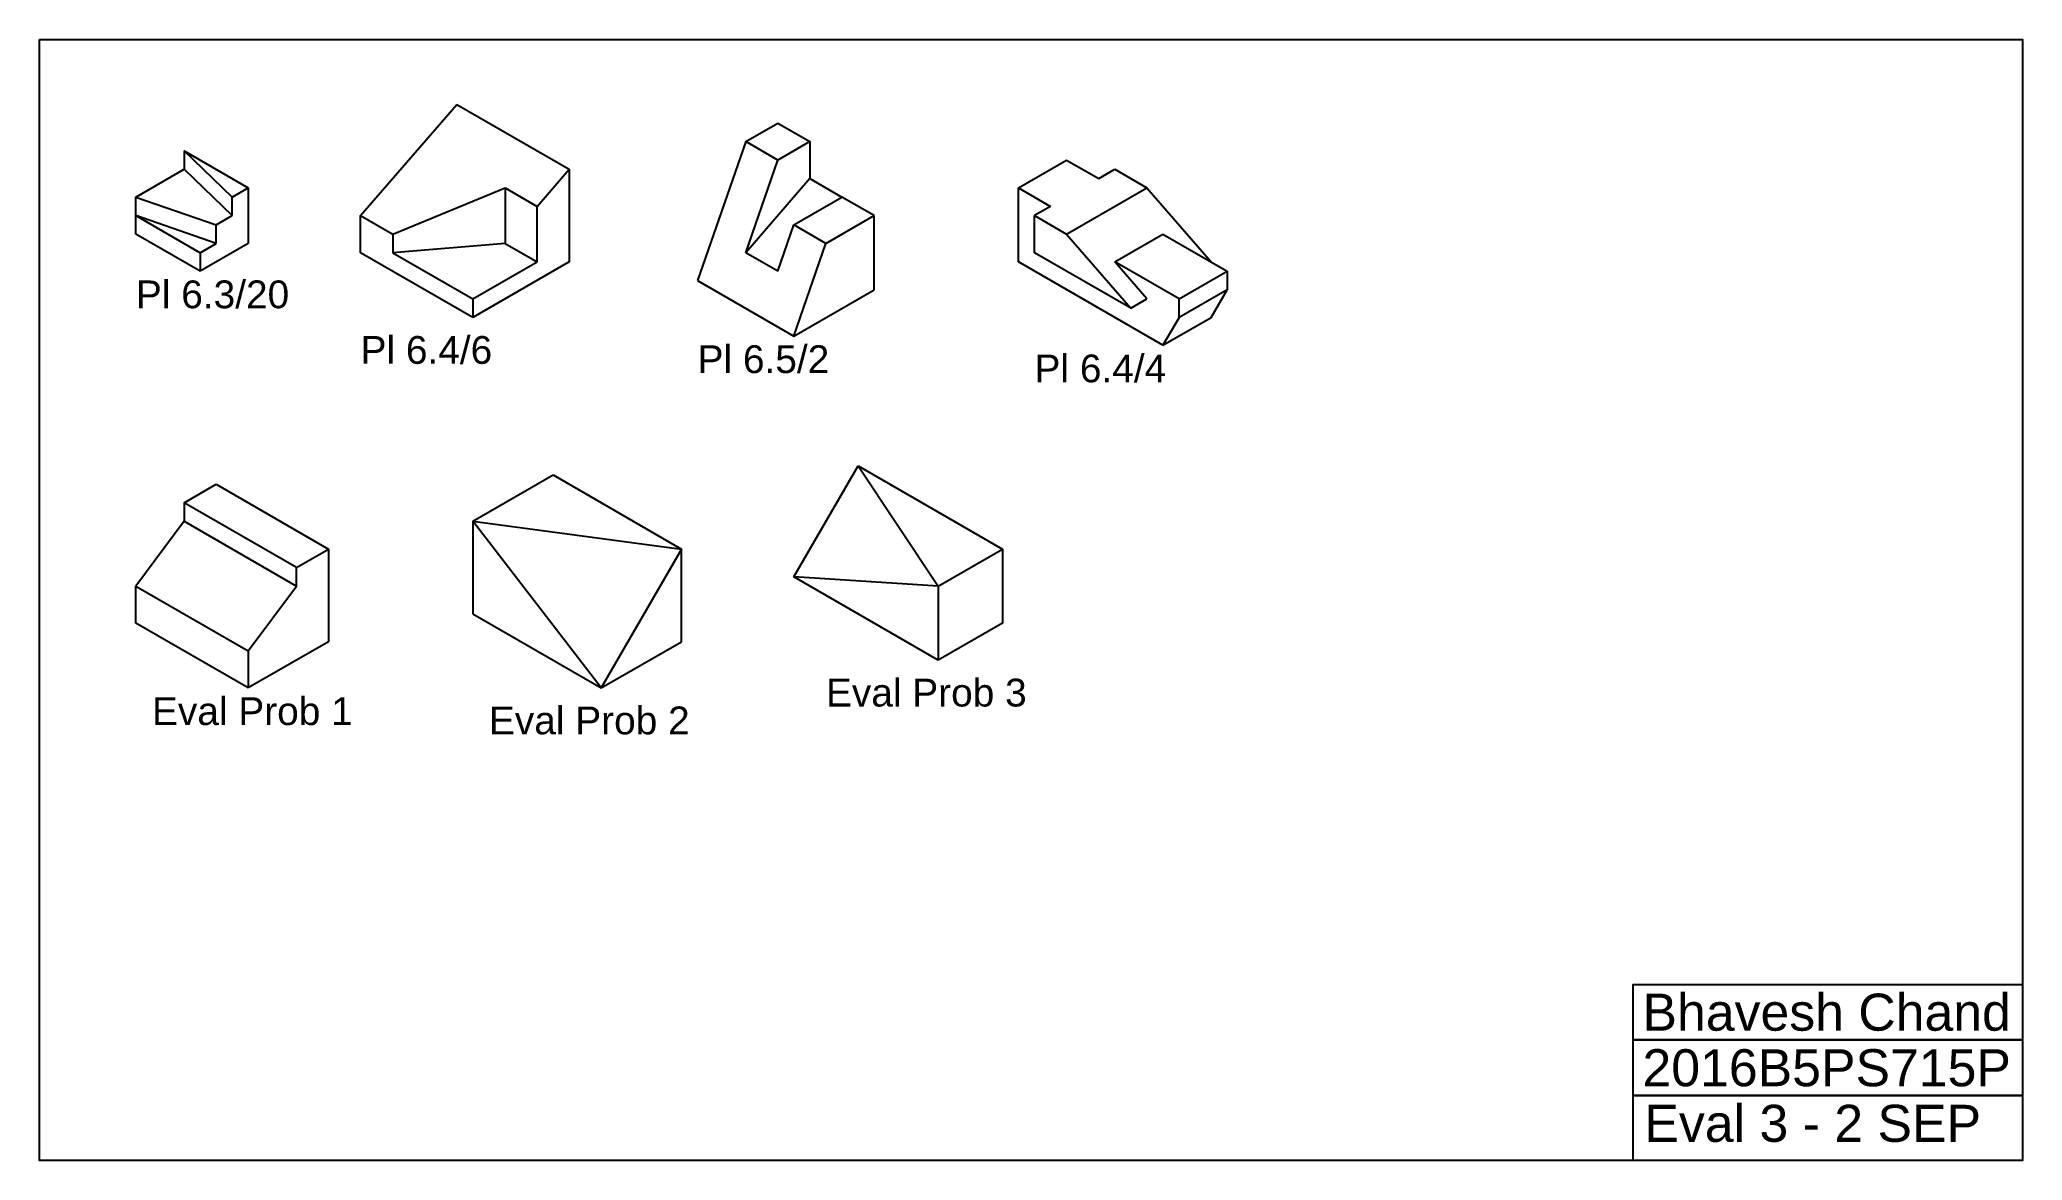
# Model space of a CAD drawing. Header units: inches. Extents: x -14 to 12.8, y -10.4 to 4.8.
import ezdxf

# ---------------------------------------------------------------- set-up
doc = ezdxf.new("R2010")
doc.units = ezdxf.units.IN
doc.header["$MEASUREMENT"] = 0
doc.styles.get("Standard").update_dxf_attribs({"font": 'arial.ttf'})

msp = doc.modelspace()

# ---------------------------------------------------------------- linework, layer by layer
for p, q in [((-9.67, 2.375), (-8.371, 3.875)), ((-8.371, 3.875), (-6.855, 3)), ((-4.474, 3.375), (-4.041, 3.625)), ((-4.041, 3.625), (-3.608, 3.375)), ((-11.402, 2.625), (-12.051, 3.25)), ((-12.051, 3.25), (-12.051, 3)), ((-12.051, 3.25), (-11.185, 2.75)), ((-4.474, 3.375), (-5.123, 1.5)), ((-4.041, 3.125), (-4.474, 3.375)), ((-3.608, 3.375), (-4.041, 3.125)), ((-3.608, 3.375), (-3.608, 2.875)), ((-12.701, 2.625), (-12.051, 3)), ((-12.051, 3), (-11.402, 2.375)), ((-7.288, 2.5), (-6.855, 3)), ((-6.855, 3), (-6.855, 1.75)), ((-4.474, 1.875), (-4.041, 3.125)), ((-0.793, 2.75), (-0.144, 3.125)), ((-0.144, 3.125), (0.289, 2.875)), ((0.289, 2.875), (0.506, 3)), ((0.506, 3), (0.939, 2.75)), ((-11.402, 2.625), (-11.185, 2.75)), ((-11.185, 2.75), (-11.185, 2)), ((-9.237, 2.125), (-7.721, 2.75)), ((-7.721, 2.75), (-7.288, 2.5)), ((-7.721, 2.75), (-7.721, 2)), ((-3.608, 2.875), (-4.474, 1.875)), ((-3.608, 2.875), (-3.175, 2.625)), ((-0.793, 1.75), (-0.793, 2.75)), ((-0.793, 2.75), (-0.36, 2.5)), ((-0.144, 2.125), (0.939, 2.75)), ((0.939, 2.75), (1.805, 1.75)), ((-12.701, 2.375), (-12.701, 2.625)), ((-12.701, 2.625), (-11.618, 2.25)), ((-11.402, 2.375), (-11.402, 2.625)), ((-7.288, 1.75), (-7.288, 2.5)), ((-3.824, 2.25), (-3.175, 2.625)), ((-2.742, 2.375), (-3.175, 2.625)), ((-0.36, 2.5), (-0.577, 2.375)), ((-12.701, 2.125), (-12.701, 2.375)), ((-12.701, 2.375), (-11.835, 1.875)), ((-11.618, 2), (-12.701, 2.375)), ((-11.618, 2.25), (-11.402, 2.375)), ((-11.618, 2), (-11.618, 2.25)), ((-9.67, 1.875), (-9.67, 2.375)), ((-9.67, 2.375), (-9.237, 2.125)), ((-4.041, 1.625), (-3.824, 2.25)), ((-3.391, 2), (-3.824, 2.25)), ((-3.391, 2), (-2.742, 2.375)), ((-2.742, 1.375), (-2.742, 2.375)), ((-0.577, 2.375), (-0.144, 2.125)), ((-0.577, 1.875), (-0.577, 2.375)), ((-11.835, 1.625), (-12.701, 2.125)), ((-11.835, 1.875), (-11.618, 2)), ((-11.185, 2), (-11.835, 1.625)), ((-11.835, 1.875), (-11.835, 1.625)), ((-8.154, 1), (-9.67, 1.875)), ((-9.237, 2.125), (-9.237, 1.875)), ((-7.721, 2), (-9.237, 1.875)), ((-9.237, 1.875), (-8.154, 1.25)), ((-7.721, 2), (-7.288, 1.75)), ((-4.041, 1.625), (-4.474, 1.875)), ((-3.824, 0.75), (-3.391, 2)), ((0.722, 1.125), (-0.577, 1.875)), ((-0.144, 2.125), (0.722, 1.125)), ((0.506, 1.75), (1.155, 2.125)), ((1.155, 2.125), (2.021, 1.625)), ((-8.154, 1.25), (-7.288, 1.75)), ((-6.855, 1.75), (-8.154, 1)), ((1.155, 0.625), (-0.793, 1.75)), ((1.372, 1.25), (0.506, 1.75)), ((0.939, 1.25), (0.506, 1.75)), ((1.372, 1.25), (2.021, 1.625)), ((2.021, 1.625), (2.021, 1.375)), ((-5.123, 1.5), (-3.824, 0.75)), ((-3.824, 0.75), (-2.742, 1.375)), ((2.021, 1.375), (1.372, 1)), ((1.805, 1), (2.021, 1.375)), ((-8.154, 1.25), (-8.154, 1)), ((0.722, 1.125), (0.939, 1.25)), ((1.372, 1), (1.372, 1.25)), ((1.155, 0.625), (1.805, 1)), ((1.372, 1), (1.155, 0.625)), ((-3.824, -2.5), (-2.958, -1)), ((-2.958, -1), (-1.876, -2.625)), ((-2.958, -1), (-1.01, -2.125)), ((-12.051, -1.5), (-11.618, -1.25)), ((-11.618, -1.25), (-10.103, -2.125)), ((-8.154, -1.75), (-7.072, -1.125)), ((-7.072, -1.125), (-5.34, -2.125)), ((-10.536, -2.375), (-12.051, -1.5)), ((-12.051, -1.5), (-12.051, -1.75)), ((-12.051, -1.75), (-12.701, -2.625)), ((-12.051, -1.75), (-10.536, -2.625)), ((-6.422, -4), (-8.154, -1.75)), ((-8.154, -1.75), (-5.34, -2.125)), ((-8.154, -1.75), (-8.154, -3)), ((-10.536, -2.375), (-10.103, -2.125)), ((-10.103, -2.125), (-10.103, -3.375)), ((-5.34, -2.125), (-6.422, -4)), ((-5.34, -3.375), (-5.34, -2.125)), ((-1.876, -2.625), (-1.01, -2.125)), ((-1.01, -2.125), (-1.01, -3.125)), ((-10.536, -2.625), (-10.536, -2.375)), ((-12.701, -3.125), (-12.701, -2.625)), ((-12.701, -2.625), (-11.185, -3.5)), ((-11.185, -3.5), (-10.536, -2.625)), ((-1.876, -3.625), (-3.824, -2.5)), ((-1.876, -2.625), (-3.824, -2.5)), ((-1.876, -2.625), (-1.876, -3.625)), ((-11.185, -4), (-12.701, -3.125)), ((-8.154, -3), (-6.422, -4)), ((-1.01, -3.125), (-1.876, -3.625)), ((-10.103, -3.375), (-11.185, -4)), ((-6.422, -4), (-5.34, -3.375)), ((-11.185, -3.5), (-11.185, -4))]:
    msp.add_line(p, q)
for points in [[(-14, 4.75), (12.75, 4.75), (12.75, -10.375), (-14, -10.375)], [(12.75, -8.75), (7.5, -8.75), (7.5, -8), (12.75, -8)], [(12.75, -9.5), (7.5, -9.5), (7.5, -8.75), (12.75, -8.75)], [(12.75, -10.375), (7.5, -10.375), (7.5, -9.5), (12.75, -9.5)]]:
    msp.add_lwpolyline(points, close=True)

# ---------------------------------------------------------------- texts
for s, height, p in [('Pl 6.3/20', 0.375, (-12.701, 1.125)), ('Pl 6.4/6', 0.375, (-9.67, 0.375)), ('Pl 6.5/2', 0.375, (-5.123, 0.25)), ('Pl 6.4/4', 0.375, (-0.577, 0.125)), ('Eval Prob 3', 0.375, (-3.391, -4.25)), ('Eval Prob 1', 0.375, (-12.484, -4.5)), ('Eval Prob 2', 0.375, (-7.938, -4.625)), ('Bhavesh Chand', 0.5, (7.625, -8.625)), ('2016B5PS715P', 0.5, (7.625, -9.375)), ('Eval 3 - 2 SEP', 0.5, (7.651, -10.125))]:
    msp.add_text(s, height=height).set_placement(p)

doc.saveas('drawing.dxf')
